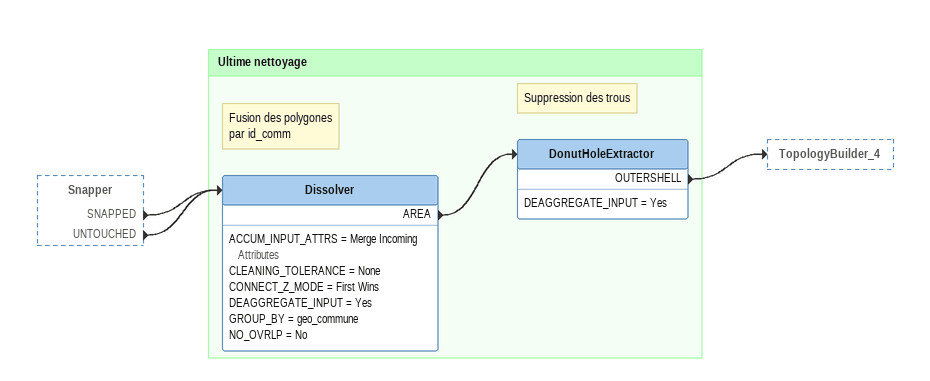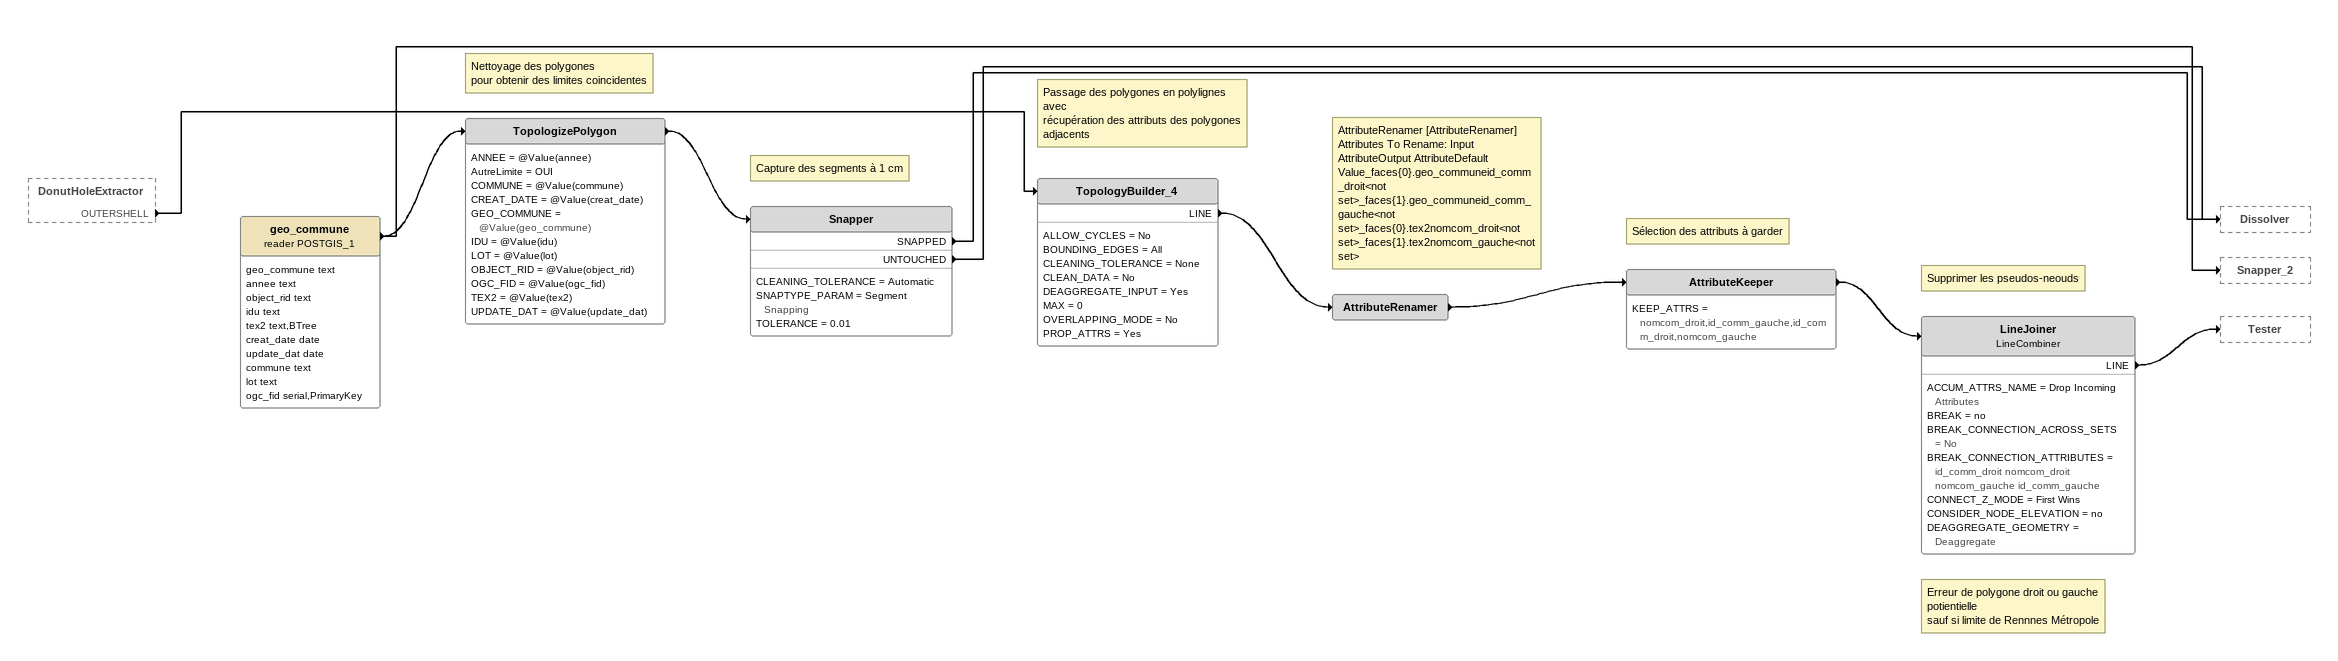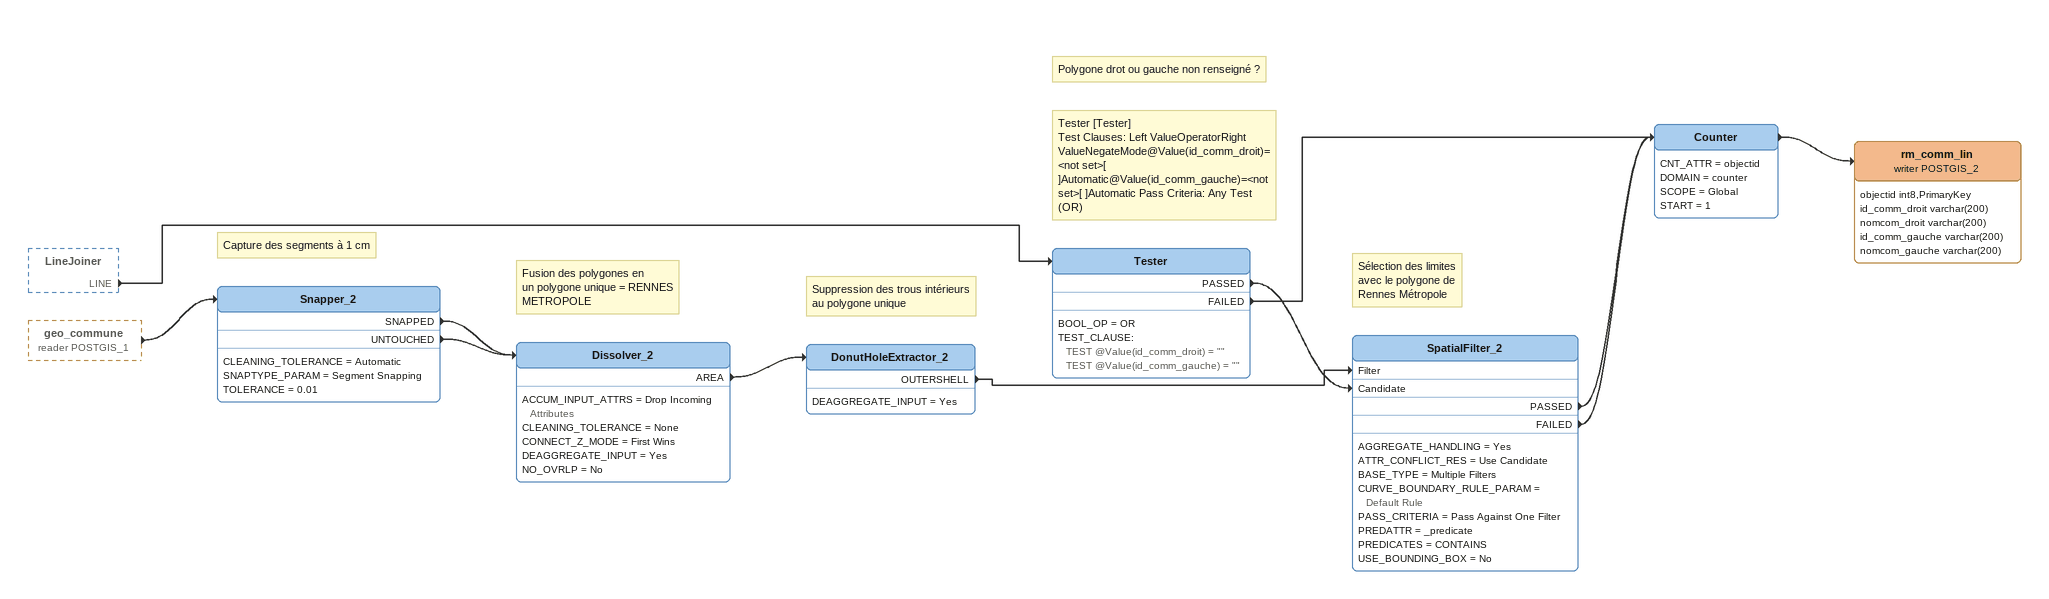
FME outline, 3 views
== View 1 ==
Snapper [outside]
    SNAPPED -> Dissolver
    UNTOUCHED -> Dissolver

Bookmark: Ultime nettoyage
Note: Fusion des polygones / par id_comm
Dissolver
    ACCUM_INPUT_ATTRS = Merge Incoming Attributes
    CLEANING_TOLERANCE = None
    CONNECT_Z_MODE = First Wins
    DEAGGREGATE_INPUT = Yes
    GROUP_BY = geo_commune
    NO_OVRLP = No
    AREA -> DonutHoleExtractor
Note: Suppression des trous
DonutHoleExtractor
    DEAGGREGATE_INPUT = Yes
    OUTERSHELL -> TopologyBuilder_4

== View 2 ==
DonutHoleExtractor [outside]
    OUTERSHELL -> TopologyBuilder_4
geo_commune (reader POSTGIS_1)
    attributes: geo_commune text, annee text, object_rid text, idu text, tex2 text,BTree, creat_date date, update_dat date, commune text, lot text, ogc_fid serial,PrimaryKey
    -> TopologizePolygon
    -> Snapper_2
Note: Nettoyage des polygones / pour obtenir des limites coincidentes
TopologizePolygon
    ANNEE = @Value(annee)
    AutreLimite = OUI
    COMMUNE = @Value(commune)
    CREAT_DATE = @Value(creat_date)
    GEO_COMMUNE = @Value(geo_commune)
    IDU = @Value(idu)
    LOT = @Value(lot)
    OBJECT_RID = @Value(object_rid)
    OGC_FID = @Value(ogc_fid)
    TEX2 = @Value(tex2)
    UPDATE_DAT = @Value(update_dat)
    -> Snapper
Note: Capture des segments à 1 cm
Snapper
    CLEANING_TOLERANCE = Automatic
    SNAPTYPE_PARAM = Segment Snapping
    TOLERANCE = 0.01
    SNAPPED -> Dissolver
    UNTOUCHED -> Dissolver
Note: Passage des polygones en polylignes avec / récupération des attributs des polygones adjacents
TopologyBuilder_4
    ALLOW_CYCLES = No
    BOUNDING_EDGES = All
    CLEANING_TOLERANCE = None
    CLEAN_DATA = No
    DEAGGREGATE_INPUT = Yes
    MAX = 0
    OVERLAPPING_MODE = No
    PROP_ATTRS = Yes
    LINE -> AttributeRenamer
Note: AttributeRenamer [AttributeRenamer] / Attributes To Rename: Input AttributeOutput AttributeDefault Value_faces{0}.geo_communeid_comm_droit<not set>_faces{1}.geo_communeid_comm_gauche<not set>_faces{0}.tex2nomcom_droit<not set>_faces{1}.tex2nomcom_gauche<not set>
AttributeRenamer
    -> AttributeKeeper
Note: Sélection des attributs à garder
AttributeKeeper
    KEEP_ATTRS = nomcom_droit,id_comm_gauche,id_comm_droit,nomcom_gauche
    -> LineJoiner
Note: Supprimer les pseudos-neouds
Note: Erreur de polygone droit ou gauche potientielle / sauf si limite de Rennnes Métropole
LineJoiner: LineCombiner
    ACCUM_ATTRS_NAME = Drop Incoming Attributes
    BREAK = no
    BREAK_CONNECTION_ACROSS_SETS = No
    BREAK_CONNECTION_ATTRIBUTES = id_comm_droit nomcom_droit nomcom_gauche id_comm_gauche
    CONNECT_Z_MODE = First Wins
    CONSIDER_NODE_ELEVATION = no
    DEAGGREGATE_GEOMETRY = Deaggregate
    LINE -> Tester

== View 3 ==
LineJoiner [outside]
    LINE -> Tester
geo_commune (reader POSTGIS_1) [outside]
    -> Snapper_2
Note: Tester [Tester] / Test Clauses: Left ValueOperatorRight ValueNegateMode@Value(id_comm_droit)=<not set>[ ]Automatic@Value(id_comm_gauche)=<not set>[ ]Automatic Pass Criteria: Any Test (OR)
Note: Polygone drot ou gauche non renseigné ?
Tester
    BOOL_OP = OR
    TEST_CLAUSE:
      TEST @Value(id_comm_droit) = ""
      TEST @Value(id_comm_gauche) = ""
    PASSED -> SpatialFilter_2 [Candidate]
    FAILED -> Counter
Note: Capture des segments à 1 cm
Snapper_2
    CLEANING_TOLERANCE = Automatic
    SNAPTYPE_PARAM = Segment Snapping
    TOLERANCE = 0.01
    SNAPPED -> Dissolver_2
    UNTOUCHED -> Dissolver_2
Note: Fusion des polygones en / un polygone unique = RENNES METROPOLE
Dissolver_2
    ACCUM_INPUT_ATTRS = Drop Incoming Attributes
    CLEANING_TOLERANCE = None
    CONNECT_Z_MODE = First Wins
    DEAGGREGATE_INPUT = Yes
    NO_OVRLP = No
    AREA -> DonutHoleExtractor_2
Note: Suppression des trous intérieurs / au polygone unique
DonutHoleExtractor_2
    DEAGGREGATE_INPUT = Yes
    OUTERSHELL -> SpatialFilter_2 [Filter]
Note: Sélection des limites / avec le polygone de / Rennes Métropole
SpatialFilter_2
    AGGREGATE_HANDLING = Yes
    ATTR_CONFLICT_RES = Use Candidate
    BASE_TYPE = Multiple Filters
    CURVE_BOUNDARY_RULE_PARAM = Default Rule
    PASS_CRITERIA = Pass Against One Filter
    PREDATTR = _predicate
    PREDICATES = CONTAINS
    USE_BOUNDING_BOX = No
    PASSED -> Counter
    FAILED -> Counter
Counter
    CNT_ATTR = objectid
    DOMAIN = counter
    SCOPE = Global
    START = 1
    -> rm_comm_lin (writer POSTGIS_2)
rm_comm_lin (writer POSTGIS_2)
    attributes: objectid int8,PrimaryKey, id_comm_droit varchar(200), nomcom_droit varchar(200), id_comm_gauche varchar(200), nomcom_gauche varchar(200)
